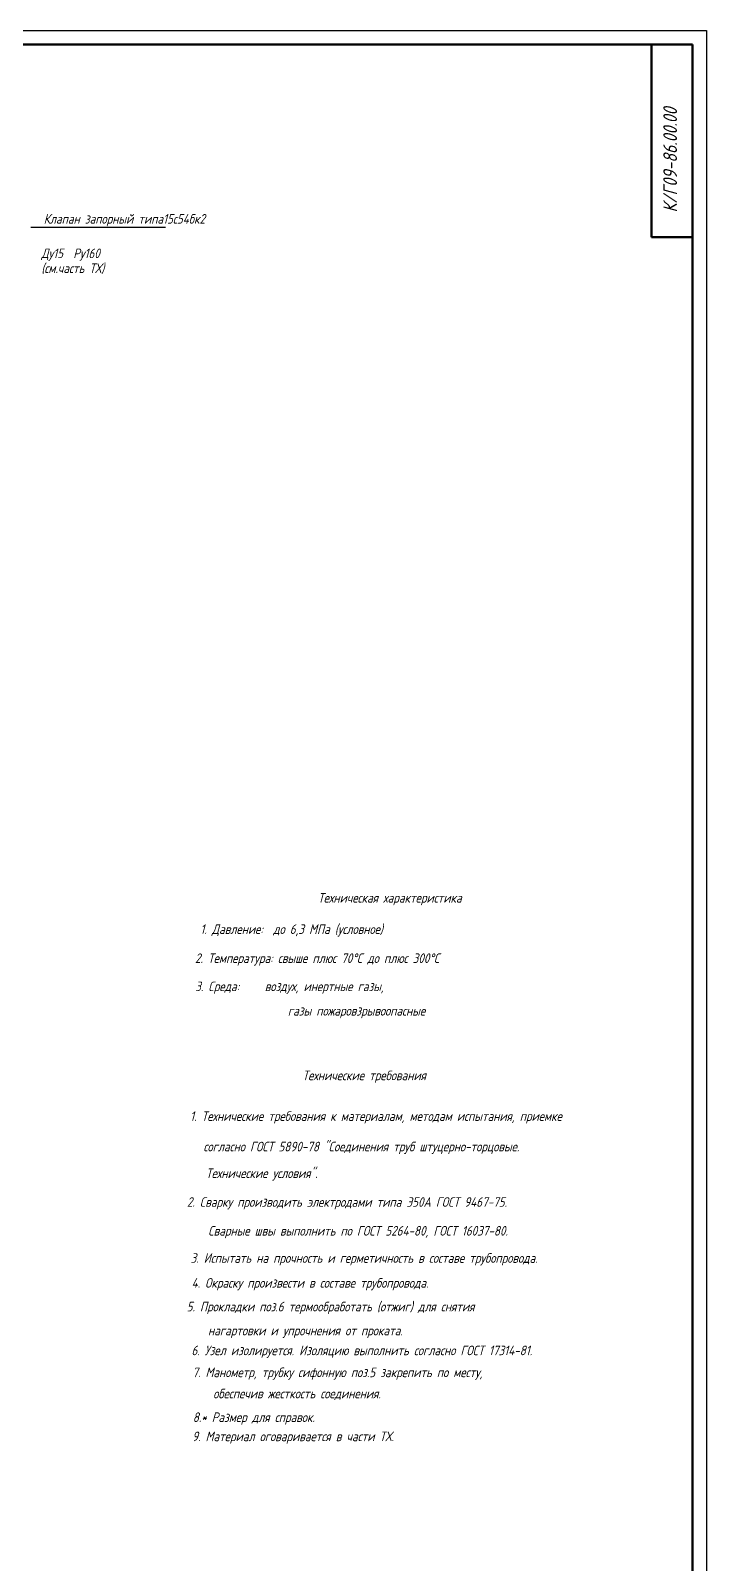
# Model space of a CAD drawing. Header units: inches. Extents: x 0 to 1932, y 0 to 841.
# Drawn here: x 348 to 594, y 284 to 841 of the extents above; entities that cross this region are included whole.
import ezdxf

# ---------------------------------------------------------------- set-up
doc = ezdxf.new("R2010")
doc.units = ezdxf.units.IN
doc.header["$LTSCALE"] = 0.7
doc.header["$MEASUREMENT"] = 0
doc.styles.get("Standard").update_dxf_attribs({"font": 'romand.shx', "width": 0.8, "oblique": 15, "height": 3.5})

msp = doc.modelspace()

# ---------------------------------------------------------------- linework, layer by layer
for p, q in [((0, 841), (594, 841)), ((594, 841), (594, 0)), ((348.38, 769.58), (397.4, 769.58))]:
    msp.add_line(p, q)
at = {"lineweight": 50}
for p, q in [((20, 836), (589, 836)), ((574, 836), (574, 766)), ((589, 836), (589, 5)), ((574, 766), (589, 766))]:
    msp.add_line(p, q, dxfattribs=at)

# ---------------------------------------------------------------- texts
at = {"lineweight": 35, "insert": (578.34, 774.92), "char_height": 5, "width": 116.2188, "attachment_point": 1, "rotation": 90}
msp.add_mtext('К/Г09-86.00.00 ', dxfattribs=at)
at = {"lineweight": 25, "char_height": 3.5, "attachment_point": 1}
for s, insert, width in [('Клапан запорный типа15с54бк2', (353.11, 774.37), 70.9958), ('Ду15  Ру160', (352.25, 761.84), 41.1648), ('(см.часть ТХ)', (352.25, 756.43), 43.7185), ('Техническая характеристика', (452.81, 527.67), 128.6102), ('1. Давление:  до 6,3 МПа (условное)', (410.05, 516.29), 144.1261), ('2. Температура: свыше плюс 70%%DС до плюс 300%%DС', (408.11, 505.74), 177.8307), ('3. Среда:     воздух, инертные газы,  ', (408.19, 495.51), 121.0246), ('газы пожаровзрывоопасные', (441.86, 486.62), 88.6409), ('Технические требования', (447.17, 463.15), 102.7909), ('1. Технические требования к материалам, методам испытания, приемке ', (406.33, 448.36), 177.1895), (' согласно ГОСТ 5890-78 "Соединения труб штуцерно-торцовые.', (409.33, 437.29), 228.4083), ('Технические условия".', (412.08, 427.6), 203.9525), (' 2. Сварку производить электродами типа Э50А ГОСТ 9467-75.', (403.3, 417.15), 193.0074), ('Сварные швы выполнить по ГОСТ 5264-80, ГОСТ 16037-80.', (412.9, 406.69), 152.7503), ('3. Испытать на прочность и герметичность в составе трубопровода.', (406.52, 396.8), 200.573), ('4. Окраску произвести в составе трубопровода.', (406.86, 387.76), 159.0384), (' 5. Прокладки поз.6 термообработать (отжиг) для снятия ', (403.21, 379.15), 184.8861), ('  нагартовки и упрочнения от проката.', (409.11, 370.44), 179.2446), ('6. Узел изолируется. Изоляцию выполнить согласно ГОСТ 17314-81.', (406.82, 363.23), 171.9935), ('7. Манометр, трубку сифонную поз.5 закрепить по месту,', (407.16, 355.26), 172.3302), ('  обеспечив жесткость соединения.', (411.01, 347.55), 150.2053), ('8.* Размер для справок.', (407.3, 338.96), 182.1899), ('9. Материал оговаривается в части ТХ.', (407.08, 332), 162.0615)]:
    msp.add_mtext(s, dxfattribs=dict(at, insert=insert, width=width))

doc.saveas('drawing.dxf')
